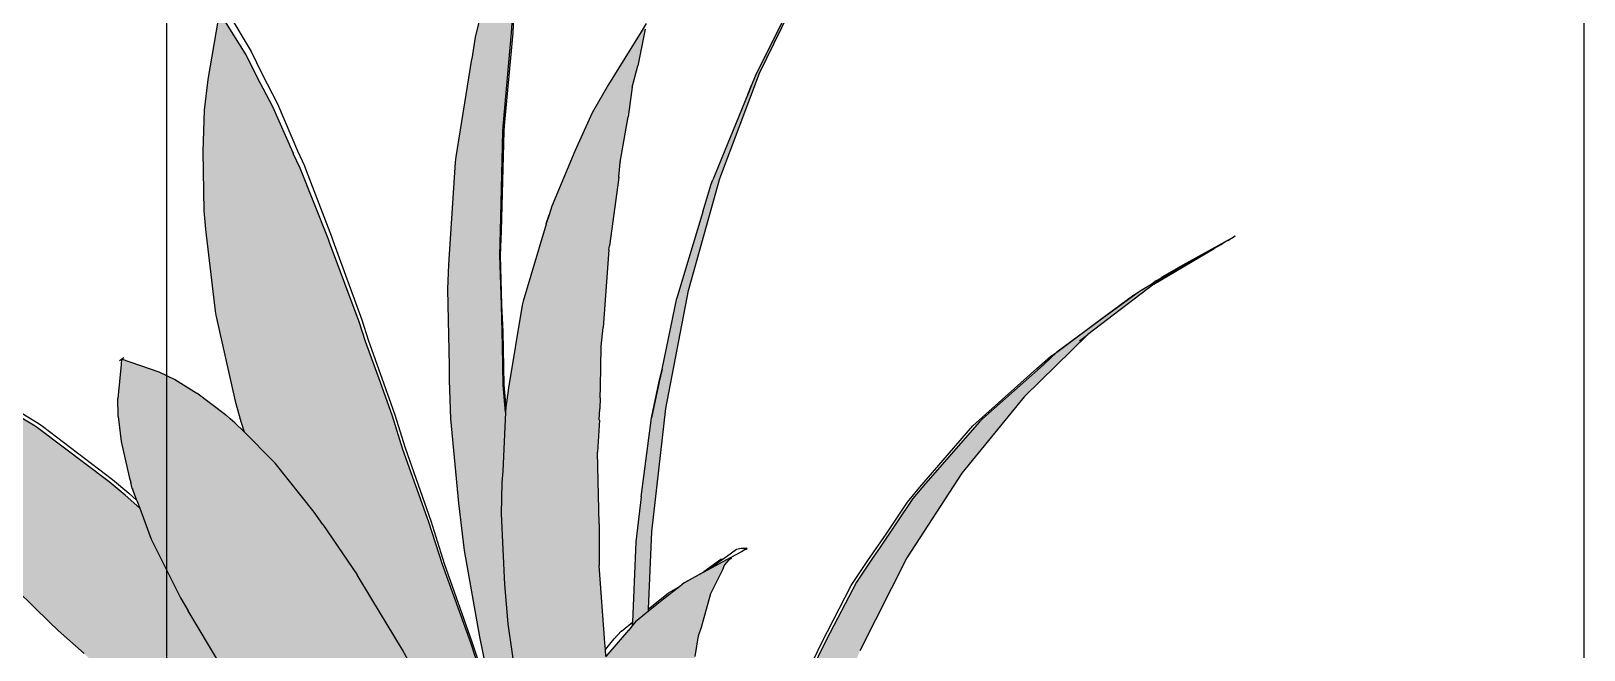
# Model space of a CAD drawing. Header units: metres. Extents: x -175 to 101, y -7 to 93.
# Drawn here: x 7.6262 to 7.7292, y 0.3097 to 0.3508 of the extents above; entities that cross this region are included whole.
import ezdxf

# ---------------------------------------------------------------- set-up
doc = ezdxf.new("R2010")
doc.units = ezdxf.units.M

# ---------------------------------------------------------------- blocks, each defined once
blk = doc.blocks.new('planta 2')
at = {"true_color": 0xffffff}
h = blk.add_hatch(color=7, dxfattribs=at)
h.dxf.hatch_style = 1
h.paths.add_polyline_path([(6.0606, 0.34076), (6.06278, 0.35035), (6.06412, 0.35543), (6.06619, 0.36432), (6.06726, 0.36831), (6.06822, 0.37242), (6.06934, 0.37744), (6.06996, 0.37982), (6.07206, 0.38959), (6.07218, 0.39007), (6.07391, 0.39887), (6.07415, 0.40078), (6.07418, 0.40083), (6.0751, 0.40671), (6.07544, 0.41073), (6.07574, 0.41359), (6.07581, 0.41869), (6.07582, 0.41957), (6.07507, 0.41874), (6.07038, 0.41358), (6.06806, 0.41073), (6.06528, 0.40672), (6.0616, 0.40076), (6.06059, 0.39885), (6.05632, 0.39006), (6.05613, 0.38959), (6.05258, 0.37983), (6.05183, 0.37743), (6.0515, 0.37619), (6.05118, 0.37769), (6.05096, 0.37837), (6.0508, 0.37892), (6.05074, 0.37908), (6.04928, 0.38307), (6.04796, 0.38577), (6.04688, 0.38754), (6.04397, 0.39123), (6.04358, 0.39071), (6.04108, 0.38754), (6.04, 0.38577), (6.03868, 0.38307), (6.0372, 0.37904), (6.037, 0.37837), (6.03678, 0.37769), (6.03678, 0.37765), (6.03646, 0.37619), (6.03625, 0.37523), (6.03542, 0.37142), (6.03537, 0.37108), (6.03459, 0.36374), (6.03453, 0.36193), (6.03432, 0.35473), (6.03441, 0.35164), (6.03459, 0.34441), (6.0349, 0.34027), (6.03542, 0.33223), (6.03588, 0.32788), (6.03644, 0.32163), (6.03678, 0.31793), (6.03721, 0.31454), (6.03868, 0.30109), (6.03878, 0.30033), (6.04055, 0.28533), (6.04108, 0.27998), (6.04163, 0.27545), (6.04175, 0.27462), (6.04188, 0.27341), (6.04234, 0.26962), (6.04262, 0.26651), (6.04372, 0.25585), (6.04384, 0.25576), (6.04398, 0.25577), (6.04428, 0.25589), (6.04427, 0.25579), (6.04469, 0.25581), (6.04481, 0.25581), (6.04853, 0.26651), (6.05182, 0.27462), (6.05345, 0.27878), (6.0586, 0.28996), (6.05889, 0.29049), (6.06384, 0.29993), (6.06525, 0.30218), (6.06807, 0.30686), (6.06912, 0.30865), (6.071, 0.31129), (6.07425, 0.31612), (6.07614, 0.31837), (6.07917, 0.32221), (6.08065, 0.32366), (6.08204, 0.32509), (6.08369, 0.32694), (6.08454, 0.32762), (6.08762, 0.33036), (6.08779, 0.33045), (6.09036, 0.33199), (6.09079, 0.3323), (6.09082, 0.33231), (6.09153, 0.33254), (6.09175, 0.3326), (6.09188, 0.33266), (6.08821, 0.33293), (6.08566, 0.33312), (6.08498, 0.33305), (6.08253, 0.33281), (6.08028, 0.33256), (6.07832, 0.33233), (6.07775, 0.33215), (6.07712, 0.33196), (6.0771, 0.33195), (6.07314, 0.33077), (6.07204, 0.33044), (6.0718, 0.33035), (6.06728, 0.32764), (6.06629, 0.32695), (6.0634, 0.32411), (6.06288, 0.32363), (6.06157, 0.3222), (6.05888, 0.31836), (6.05755, 0.31612), (6.05525, 0.31131), (6.0542, 0.30866), (6.05283, 0.30456), (6.0521, 0.30241), (6.05543, 0.31454), (6.05651, 0.31793), (6.05785, 0.32163), (6.06006, 0.32788), (6.06184, 0.33223), (6.06548, 0.34027), (6.06766, 0.34441), (6.07184, 0.35164), (6.07393, 0.35473), (6.07473, 0.35581), (6.07876, 0.36148), (6.08026, 0.36432), (6.0827, 0.36831), (6.08521, 0.37242), (6.08817, 0.37744), (6.0898, 0.37982), (6.09638, 0.38959), (6.09676, 0.39007), (6.10353, 0.39887), (6.10496, 0.40078), (6.10501, 0.40083), (6.10998, 0.40671), (6.11327, 0.41073), (6.11605, 0.41359), (6.12081, 0.41869), (6.12163, 0.41957), (6.12058, 0.41874), (6.1138, 0.41358), (6.11019, 0.41073), (6.10587, 0.40672), (6.09967, 0.40076), (6.09795, 0.39883), (6.09791, 0.39879), (6.09012, 0.39006), (6.08972, 0.38959), (6.08252, 0.37983), (6.08083, 0.37743), (6.07609, 0.36965), (6.07522, 0.36827), (6.07286, 0.36433), (6.06829, 0.35543), (6.06583, 0.35035), (6.06186, 0.34078), (6.05986, 0.33563), (6.05857, 0.33171), (6.05813, 0.33039), (6.0586, 0.33248), (6.05929, 0.33563)])
h.paths.add_polyline_path([(6.03129, 0.38959), (6.03108, 0.39007), (6.02675, 0.39887), (6.02567, 0.40078), (6.02565, 0.40083), (6.02199, 0.40671), (6.01917, 0.41073), (6.01683, 0.41359), (6.01215, 0.41869), (6.01135, 0.41957), (6.01135, 0.41874), (6.01149, 0.41358), (6.01183, 0.41073), (6.01221, 0.40672), (6.01322, 0.40076), (6.01348, 0.39883), (6.01349, 0.39879), (6.0153, 0.39006), (6.01542, 0.38959), (6.0176, 0.37983), (6.01824, 0.37743), (6.02004, 0.36965), (6.02037, 0.36827), (6.02146, 0.36433), (6.02358, 0.35543), (6.02495, 0.35035), (6.02718, 0.34078), (6.02851, 0.33563), (6.02939, 0.33171), (6.0297, 0.3303), (6.02896, 0.33248), (6.02792, 0.33563), (6.02592, 0.34076), (6.02193, 0.35035), (6.01946, 0.35543), (6.01488, 0.36432), (6.0125, 0.36831), (6.0099, 0.37242), (6.00684, 0.37744), (6.00516, 0.37982), (5.99795, 0.38959), (5.99754, 0.39007), (5.98969, 0.39887), (5.98784, 0.40085), (5.98176, 0.40671), (5.97744, 0.41073), (5.97382, 0.41359), (5.96715, 0.41869), (5.966, 0.41957), (5.96674, 0.41874), (5.97163, 0.41358), (5.97443, 0.41073), (5.97776, 0.40672), (5.98285, 0.40076), (5.98425, 0.39883), (5.98429, 0.39879), (5.99107, 0.39006), (5.99144, 0.38959), (5.99807, 0.37983), (5.99972, 0.37743), (6.00434, 0.36965), (6.00763, 0.36433), (6.00886, 0.36193), (6.00898, 0.36179), (6.00904, 0.36168), (6.01167, 0.35797), (6.01402, 0.35477), (6.01613, 0.35164), (6.0203, 0.34441), (6.02248, 0.34027), (6.02612, 0.33221), (6.02789, 0.32788), (6.02885, 0.32515), (6.03145, 0.31795), (6.03253, 0.31454), (6.03296, 0.31298), (6.03372, 0.31129), (6.03469, 0.30865), (6.03524, 0.30686), (6.03673, 0.30218), (6.03729, 0.29993), (6.03936, 0.29049), (6.03945, 0.28996), (6.04116, 0.27878), (6.04163, 0.27545), (6.04108, 0.27998), (6.04055, 0.28533), (6.03878, 0.30033), (6.03868, 0.30109), (6.03721, 0.31454), (6.03678, 0.31793), (6.03644, 0.32163), (6.03588, 0.32788), (6.03542, 0.33223), (6.0349, 0.34027), (6.03459, 0.34441), (6.03441, 0.35164), (6.03432, 0.35473), (6.03453, 0.36193), (6.03459, 0.36374), (6.0354, 0.37135), (6.03625, 0.37523), (6.03565, 0.37744), (6.0349, 0.37982)])
h.paths.add_polyline_path([(6.03032, 0.31837), (6.02777, 0.32221), (6.02653, 0.32366), (6.02504, 0.32509), (6.02326, 0.32694), (6.02233, 0.32762), (6.018, 0.33036), (6.01776, 0.33045), (6.01442, 0.3315), (6.01285, 0.33199), (6.01168, 0.3323), (6.00994, 0.33251), (6.00762, 0.3328), (6.00457, 0.33312), (6.00209, 0.33294), (5.99818, 0.33267), (5.99911, 0.33233), (5.99951, 0.33195), (6.00187, 0.33044), (6.00203, 0.33035), (6.00491, 0.32764), (6.00574, 0.32695), (6.00816, 0.32411), (6.0086, 0.32363), (6.01001, 0.3222), (6.0129, 0.31836), (6.01472, 0.31612), (6.01783, 0.31131), (6.01965, 0.30866), (6.02198, 0.30456), (6.02337, 0.30216), (6.02473, 0.29992), (6.02952, 0.29049), (6.02981, 0.28996), (6.0348, 0.27878), (6.03637, 0.27463), (6.03957, 0.26651), (6.04315, 0.25575), (6.04333, 0.25577), (6.04373, 0.25578), (6.04262, 0.26651), (6.04188, 0.27341), (6.04175, 0.27462), (6.04163, 0.27545), (6.04116, 0.27878), (6.03945, 0.28996), (6.03936, 0.29049), (6.03729, 0.29993), (6.03673, 0.30218), (6.03524, 0.30686), (6.03469, 0.30865), (6.03372, 0.31129), (6.03296, 0.31298), (6.03156, 0.31612)])
h.paths.add_polyline_path([(6.02248, 0.34027), (6.0203, 0.34441), (6.01613, 0.35164), (6.01402, 0.35477), (6.01167, 0.35797), (6.00904, 0.36168), (6.00898, 0.36179), (6.00886, 0.36193), (6.00736, 0.36372), (6.00075, 0.37108), (6.00037, 0.37142), (5.99312, 0.37769), (5.99227, 0.37837), (5.99148, 0.37904), (5.99142, 0.37904), (5.99138, 0.37908), (5.98566, 0.38305), (5.9815, 0.38577), (5.97807, 0.38754), (5.97044, 0.39123), (5.97089, 0.39071), (5.97397, 0.38753), (5.97586, 0.38577), (5.97816, 0.38307), (5.98183, 0.37908), (5.98189, 0.37904), (5.9824, 0.37837), (5.98294, 0.37766), (5.98297, 0.37762), (5.98827, 0.37142), (5.98857, 0.37108), (5.99409, 0.36374), (5.99552, 0.36193), (5.99814, 0.35797), (5.99889, 0.35689), (5.99961, 0.35581), (6.00036, 0.35473), (6.00258, 0.35164), (6.00702, 0.34441), (6.00964, 0.34027), (6.01401, 0.33223), (6.01442, 0.3315), (6.01795, 0.33038), (6.02233, 0.32762), (6.02326, 0.32694), (6.02504, 0.32509), (6.02653, 0.32366), (6.02777, 0.32221), (6.03032, 0.31837), (6.03156, 0.31612), (6.03296, 0.31298), (6.03253, 0.31454), (6.03145, 0.31795), (6.02885, 0.32515), (6.02789, 0.32788), (6.02612, 0.33221)], flags=17)
h.paths.add_polyline_path([(6.00449, 0.34027), (6.0011, 0.34441), (5.99503, 0.35164), (5.99196, 0.35477), (5.98872, 0.35797), (5.98487, 0.36193), (5.98281, 0.36372), (5.97423, 0.37108), (5.97375, 0.37142), (5.96485, 0.37769), (5.96387, 0.37837), (5.96295, 0.37904), (5.9629, 0.37904), (5.96284, 0.37908), (5.9562, 0.38305), (5.95163, 0.38577), (5.94787, 0.38754), (5.94102, 0.39071), (5.95127, 0.38577), (5.96231, 0.37904), (5.97299, 0.37108), (5.98325, 0.36193), (5.99303, 0.35164), (6.00228, 0.34027), (6.0075, 0.33281), (6.00762, 0.3328), (6.00994, 0.33251)])
h.paths.add_polyline_path([(5.99614, 0.31612), (5.9925, 0.31837), (5.98587, 0.32221), (5.98262, 0.32366), (5.97914, 0.32509), (5.97497, 0.32694), (5.9728, 0.32762), (5.96359, 0.33036), (5.96308, 0.33045), (5.95358, 0.33199), (5.95144, 0.3323), (5.95138, 0.33231), (5.94425, 0.3328), (5.93923, 0.33312), (5.93865, 0.33309), (5.93725, 0.33303), (5.9369, 0.33306), (5.93518, 0.33294), (5.9283, 0.33263), (5.93676, 0.33292), (5.93721, 0.33294), (5.94613, 0.33219), (5.94659, 0.33215), (5.94734, 0.33208), (5.94756, 0.33201), (5.94794, 0.33196), (5.94798, 0.33195), (5.95123, 0.33127), (5.95715, 0.33004), (5.96815, 0.3264), (5.97895, 0.32144), (5.98949, 0.3152), (5.9997, 0.30772), (6.00953, 0.29903), (6.01871, 0.28939), (6.02769, 0.27836), (6.03613, 0.2663), (6.0425, 0.25572), (6.04254, 0.25571), (6.04258, 0.25572), (6.04275, 0.25579), (6.0375, 0.26651), (6.03298, 0.27462), (6.03053, 0.27878), (6.02296, 0.28996), (6.02254, 0.29049), (6.01466, 0.29993), (6.01245, 0.30218), (6.00753, 0.30686), (6.0057, 0.30865), (6.00245, 0.31129)])
h.paths.add_polyline_path([(6.08852, 0.3077), (6.09879, 0.31517), (6.10938, 0.32141), (6.12024, 0.32635), (6.13131, 0.32999), (6.14161, 0.33212), (6.1514, 0.33294), (6.15966, 0.33263), (6.15379, 0.33293), (6.1516, 0.33303), (6.15106, 0.33306), (6.14973, 0.33312), (6.14931, 0.33309), (6.1447, 0.33281), (6.13742, 0.33233), (6.13533, 0.33196), (6.13528, 0.33195), (6.12577, 0.33044), (6.12528, 0.33035), (6.116, 0.32764), (6.11378, 0.32695), (6.10727, 0.32411), (6.10609, 0.32363), (6.10283, 0.3222), (6.09612, 0.31836), (6.09244, 0.31612), (6.08607, 0.31131), (6.08277, 0.30866), (6.0785, 0.30456), (6.07594, 0.30216), (6.07372, 0.29992), (6.06573, 0.29049), (6.0653, 0.28996), (6.05762, 0.27878), (6.05514, 0.27463), (6.05055, 0.26651), (6.04524, 0.25581), (6.04549, 0.25581), (6.05187, 0.2663), (6.06036, 0.27835), (6.0694, 0.28937), (6.07864, 0.29901)])
h.paths.add_polyline_path([(6.08094, 0.34441), (6.08536, 0.35164), (6.0876, 0.35473), (6.0876, 0.35477), (6.08835, 0.35581), (6.08907, 0.35689), (6.08982, 0.35797), (6.09246, 0.36193), (6.09387, 0.36372), (6.09938, 0.37108), (6.09969, 0.37142), (6.10499, 0.37762), (6.10502, 0.37769), (6.10556, 0.37837), (6.10609, 0.37904), (6.10613, 0.37908), (6.1098, 0.38305), (6.1121, 0.38577), (6.11399, 0.38754), (6.11706, 0.39071), (6.11754, 0.39123), (6.1165, 0.39071), (6.10989, 0.38753), (6.10646, 0.38577), (6.1023, 0.38307), (6.09648, 0.37904), (6.09569, 0.37837), (6.09484, 0.37766), (6.09481, 0.37762), (6.08759, 0.37142), (6.08722, 0.37108), (6.0806, 0.36374), (6.07908, 0.36193), (6.07876, 0.36148), (6.07473, 0.35581), (6.07393, 0.35473), (6.07184, 0.35164), (6.06766, 0.34441), (6.06548, 0.34027), (6.06184, 0.33223), (6.06006, 0.32788), (6.05785, 0.32163), (6.05651, 0.31793), (6.05543, 0.31454), (6.0521, 0.30241), (6.05283, 0.30456), (6.0542, 0.30866), (6.05525, 0.31131), (6.05755, 0.31612), (6.05888, 0.31836), (6.06157, 0.3222), (6.06288, 0.32363), (6.0634, 0.32411), (6.06629, 0.32695), (6.06728, 0.32764), (6.0718, 0.33035), (6.07204, 0.33044), (6.07314, 0.33077), (6.07355, 0.3315), (6.07395, 0.33221), (6.07832, 0.34027)], flags=17)
h.paths.add_polyline_path([(6.08568, 0.34027), (6.09493, 0.35164), (6.10471, 0.36193), (6.11497, 0.37108), (6.12565, 0.37904), (6.13669, 0.38577), (6.14694, 0.39071), (6.14009, 0.38753), (6.13633, 0.38577), (6.13625, 0.38573), (6.13176, 0.38307), (6.12501, 0.37904), (6.12408, 0.37837), (6.12311, 0.37766), (6.12306, 0.37762), (6.11421, 0.37142), (6.11373, 0.37108), (6.11114, 0.36886), (6.10515, 0.36374), (6.10306, 0.36193), (6.09709, 0.35581), (6.096, 0.35473), (6.09293, 0.35164), (6.08686, 0.34441), (6.08346, 0.34027), (6.078, 0.33251), (6.0778, 0.33223), (6.07775, 0.33215), (6.07832, 0.33233), (6.08028, 0.33256), (6.08046, 0.33281)])
for p, q in [((6.07507, 0.41874), (6.07038, 0.41358)), ((6.07574, 0.41359), (6.07581, 0.41869)), ((6.07661, 0.41874), (6.07647, 0.41358)), ((6.07038, 0.41358), (6.06806, 0.41073)), ((6.07544, 0.41073), (6.07574, 0.41359)), ((6.07647, 0.41358), (6.07613, 0.41073)), ((6.06806, 0.41073), (6.06528, 0.40672)), ((6.0751, 0.40671), (6.07544, 0.41073)), ((6.07613, 0.41073), (6.07575, 0.40672)), ((6.06528, 0.40672), (6.0616, 0.40076)), ((6.07418, 0.40083), (6.0751, 0.40671)), ((6.07575, 0.40672), (6.07474, 0.40076)), ((6.10587, 0.40672), (6.09967, 0.40076)), ((6.0616, 0.40076), (6.06058, 0.39883)), ((6.07391, 0.39887), (6.07415, 0.40078)), ((6.07418, 0.40083), (6.07415, 0.40078)), ((6.07417, 0.40077), (6.07418, 0.40083)), ((6.07474, 0.40076), (6.07447, 0.39883)), ((6.09967, 0.40076), (6.09795, 0.39883)), ((6.10353, 0.39887), (6.10496, 0.40078)), ((6.10511, 0.40076), (6.10371, 0.39883)), ((6.03108, 0.39007), (6.02675, 0.39887)), ((6.0274, 0.39879), (6.03163, 0.39006)), ((6.06056, 0.39879), (6.05632, 0.39006)), ((6.06058, 0.39883), (6.06056, 0.39879)), ((6.07218, 0.39007), (6.07391, 0.39887)), ((6.07447, 0.39879), (6.07266, 0.39006)), ((6.07447, 0.39883), (6.07447, 0.39879)), ((6.09791, 0.39879), (6.09012, 0.39006)), ((6.09676, 0.39007), (6.10353, 0.39887)), ((6.10367, 0.39879), (6.09689, 0.39006)), ((6.09795, 0.39883), (6.09791, 0.39879)), ((6.10371, 0.39883), (6.10367, 0.39879)), ((6.04358, 0.39071), (6.04108, 0.38754)), ((6.04397, 0.39123), (6.04358, 0.39071)), ((6.04369, 0.39123), (6.04397, 0.39123)), ((6.04688, 0.38754), (6.04397, 0.39123)), ((6.04427, 0.39123), (6.04399, 0.39123)), ((6.1165, 0.39071), (6.10989, 0.38753)), ((6.11706, 0.39071), (6.11399, 0.38754)), ((6.11754, 0.39123), (6.1165, 0.39071)), ((6.03129, 0.38959), (6.03108, 0.39007)), ((6.0349, 0.37982), (6.03129, 0.38959)), ((6.03163, 0.39006), (6.03183, 0.38959)), ((6.03183, 0.38959), (6.03538, 0.37983)), ((6.05613, 0.38959), (6.05258, 0.37983)), ((6.05632, 0.39006), (6.05613, 0.38959)), ((6.06996, 0.37982), (6.07206, 0.38959)), ((6.07254, 0.38959), (6.07036, 0.37983)), ((6.07206, 0.38959), (6.07218, 0.39007)), ((6.07266, 0.39006), (6.07254, 0.38959)), ((6.08972, 0.38959), (6.08252, 0.37983)), ((6.09012, 0.39006), (6.08972, 0.38959)), ((6.0898, 0.37982), (6.09638, 0.38959)), ((6.09652, 0.38959), (6.08989, 0.37983)), ((6.09638, 0.38959), (6.09676, 0.39007)), ((6.09689, 0.39006), (6.09652, 0.38959)), ((6.04, 0.38577), (6.04108, 0.38754)), ((6.04796, 0.38577), (6.04688, 0.38754)), ((6.10989, 0.38753), (6.10646, 0.38577)), ((6.1121, 0.38577), (6.11399, 0.38754)), ((6.03997, 0.38573), (6.03868, 0.38307)), ((6.03997, 0.38573), (6.04, 0.38577)), ((6.04799, 0.38573), (6.04796, 0.38577)), ((6.04799, 0.38573), (6.04928, 0.38307)), ((6.10646, 0.38577), (6.1023, 0.38307)), ((6.1121, 0.38577), (6.1098, 0.38305)), ((6.12565, 0.37904), (6.13669, 0.38577)), ((6.03868, 0.38307), (6.0372, 0.37904)), ((6.05074, 0.37908), (6.04928, 0.38307)), ((6.1023, 0.38307), (6.09648, 0.37904)), ((6.10613, 0.37908), (6.1098, 0.38305)), ((6.13176, 0.38307), (6.12501, 0.37904)), ((6.03565, 0.37744), (6.0349, 0.37982)), ((6.03538, 0.37983), (6.03612, 0.37743)), ((6.05258, 0.37983), (6.05183, 0.37743)), ((6.06934, 0.37744), (6.06996, 0.37982)), ((6.07036, 0.37983), (6.06972, 0.37743)), ((6.08252, 0.37983), (6.08083, 0.37743)), ((6.08817, 0.37744), (6.0898, 0.37982)), ((6.08989, 0.37983), (6.08823, 0.37743)), ((6.03678, 0.37769), (6.037, 0.37837)), ((6.0372, 0.37904), (6.037, 0.37837)), ((6.05074, 0.37908), (6.05073, 0.37904)), ((6.05074, 0.37908), (6.05076, 0.37904)), ((6.05075, 0.37904), (6.05074, 0.37908)), ((6.05076, 0.37904), (6.05096, 0.37837)), ((6.05118, 0.37769), (6.05096, 0.37837)), ((6.09484, 0.37769), (6.09569, 0.37837)), ((6.09569, 0.37837), (6.09484, 0.37766)), ((6.09648, 0.37904), (6.09569, 0.37837)), ((6.10502, 0.37769), (6.10556, 0.37837)), ((6.10556, 0.37837), (6.10609, 0.37904)), ((6.10613, 0.37908), (6.10609, 0.37904)), ((6.1061, 0.37904), (6.10613, 0.37908)), ((6.11497, 0.37108), (6.12565, 0.37904)), ((6.12311, 0.37769), (6.12408, 0.37837)), ((6.12408, 0.37837), (6.12311, 0.37766)), ((6.12501, 0.37904), (6.12408, 0.37837)), ((6.01824, 0.37743), (6.02004, 0.36965)), ((6.03625, 0.37523), (6.03565, 0.37744)), ((6.03612, 0.37743), (6.03646, 0.37619)), ((6.03646, 0.37619), (6.03625, 0.37523)), ((6.03646, 0.37619), (6.03678, 0.37762)), ((6.03678, 0.37762), (6.03678, 0.37769)), ((6.03678, 0.37769), (6.03678, 0.37766)), ((6.03678, 0.37766), (6.03678, 0.37762)), ((6.0515, 0.37619), (6.05118, 0.37769)), ((6.05183, 0.37743), (6.0515, 0.37619)), ((6.05254, 0.37142), (6.0515, 0.37619)), ((6.06972, 0.37743), (6.06792, 0.36965)), ((6.06822, 0.37242), (6.06934, 0.37744)), ((6.08083, 0.37743), (6.07609, 0.36965)), ((6.08521, 0.37242), (6.08817, 0.37744)), ((6.08823, 0.37743), (6.08521, 0.37242)), ((6.09481, 0.37762), (6.08759, 0.37142)), ((6.09484, 0.37766), (6.09481, 0.37762)), ((6.09484, 0.37766), (6.09484, 0.37769)), ((6.10499, 0.37762), (6.09969, 0.37142)), ((6.10499, 0.37762), (6.10502, 0.37769)), ((6.10502, 0.37766), (6.10499, 0.37762)), ((6.10502, 0.37769), (6.10502, 0.37766)), ((6.12306, 0.37762), (6.11421, 0.37142)), ((6.12311, 0.37766), (6.12306, 0.37762)), ((6.12311, 0.37766), (6.12311, 0.37769)), ((6.03625, 0.37523), (6.03542, 0.37142)), ((6.06726, 0.36831), (6.06822, 0.37242)), ((6.0827, 0.36831), (6.08521, 0.37242)), ((6.08521, 0.37242), (6.08362, 0.36965)), ((6.03537, 0.37108), (6.03459, 0.36374)), ((6.03542, 0.37142), (6.03537, 0.37108)), ((6.05259, 0.37108), (6.05254, 0.37142)), ((6.05337, 0.36372), (6.05259, 0.37108)), ((6.08722, 0.37108), (6.0806, 0.36374)), ((6.08759, 0.37142), (6.08722, 0.37108)), ((6.09938, 0.37108), (6.09387, 0.36372)), ((6.09938, 0.37108), (6.09969, 0.37142)), ((6.10471, 0.36193), (6.11497, 0.37108)), ((6.11114, 0.36886), (6.11373, 0.37108)), ((6.11373, 0.37108), (6.11421, 0.37142)), ((6.02004, 0.36965), (6.02037, 0.36827)), ((6.06792, 0.36965), (6.06759, 0.36827)), ((6.07609, 0.36965), (6.07522, 0.36827)), ((6.08362, 0.36965), (6.08033, 0.36433)), ((6.11114, 0.36886), (6.10515, 0.36374)), ((6.02037, 0.36827), (6.02146, 0.36433)), ((6.06619, 0.36432), (6.06726, 0.36831)), ((6.06759, 0.36827), (6.0665, 0.36433)), ((6.07522, 0.36827), (6.07286, 0.36433)), ((6.08026, 0.36432), (6.0827, 0.36831)), ((6.03459, 0.36374), (6.03453, 0.36193)), ((6.05343, 0.36193), (6.05337, 0.36372)), ((6.06412, 0.35543), (6.06619, 0.36432)), ((6.0665, 0.36433), (6.06438, 0.35543)), ((6.07286, 0.36433), (6.06829, 0.35543)), ((6.07876, 0.36148), (6.08026, 0.36432)), ((6.08033, 0.36433), (6.07908, 0.36193)), ((6.0806, 0.36374), (6.07908, 0.36193)), ((6.09246, 0.36193), (6.09387, 0.36372)), ((6.10515, 0.36374), (6.10306, 0.36193)), ((6.03432, 0.35473), (6.03453, 0.36193)), ((6.05343, 0.36193), (6.05364, 0.35477)), ((6.07876, 0.36148), (6.07473, 0.35581)), ((6.07908, 0.36193), (6.07876, 0.36148)), ((6.08982, 0.35797), (6.09246, 0.36193)), ((6.09493, 0.35164), (6.10471, 0.36193)), ((6.09709, 0.35581), (6.10306, 0.36193)), ((6.08907, 0.35689), (6.08982, 0.35797)), ((6.08907, 0.35689), (6.08835, 0.35581)), ((6.05355, 0.35164), (6.05364, 0.35477)), ((6.06278, 0.35035), (6.06412, 0.35543)), ((6.06438, 0.35543), (6.06301, 0.35035)), ((6.06829, 0.35543), (6.06583, 0.35035)), ((6.07393, 0.35473), (6.07184, 0.35164)), ((6.07473, 0.35581), (6.07393, 0.35473)), ((6.0876, 0.35473), (6.08536, 0.35164)), ((6.0876, 0.35477), (6.08835, 0.35581)), ((6.0876, 0.35473), (6.0876, 0.35477)), ((6.09293, 0.35164), (6.096, 0.35477)), ((6.096, 0.35473), (6.09293, 0.35164)), ((6.09709, 0.35581), (6.096, 0.35473)), ((6.096, 0.35477), (6.09709, 0.35581)), ((6.05337, 0.34441), (6.05355, 0.35164)), ((6.0606, 0.34076), (6.06278, 0.35035)), ((6.06301, 0.35035), (6.06078, 0.34078)), ((6.06583, 0.35035), (6.06186, 0.34078)), ((6.07184, 0.35164), (6.06766, 0.34441)), ((6.08094, 0.34441), (6.08536, 0.35164)), ((6.08568, 0.34027), (6.09493, 0.35164)), ((6.08686, 0.34441), (6.09293, 0.35164)), ((6.05306, 0.34027), (6.05337, 0.34441)), ((6.06766, 0.34441), (6.06548, 0.34027)), ((6.08094, 0.34441), (6.07832, 0.34027)), ((6.08686, 0.34441), (6.08346, 0.34027)), ((6.05929, 0.33563), (6.0606, 0.34076)), ((6.06078, 0.34078), (6.05945, 0.33563)), ((6.06186, 0.34078), (6.05986, 0.33563)), ((6.06548, 0.34027), (6.06184, 0.33223)), ((6.07395, 0.33221), (6.07832, 0.34027)), ((6.08346, 0.34027), (6.078, 0.33251)), ((6.08046, 0.33281), (6.08568, 0.34027)), ((6.07355, 0.3315), (6.07395, 0.33221)), ((6.07355, 0.3315), (6.07511, 0.33199)), ((6.07511, 0.33199), (6.0763, 0.33231)), ((6.0763, 0.33231), (6.07634, 0.33231)), ((6.07634, 0.33231), (6.078, 0.33251)), ((6.07775, 0.33215), (6.07712, 0.33196)), ((6.07832, 0.33233), (6.07775, 0.33215)), ((6.0778, 0.33223), (6.07775, 0.33215)), ((6.078, 0.33251), (6.0778, 0.33223)), ((6.08028, 0.33256), (6.07832, 0.33233)), ((6.08028, 0.33256), (6.08046, 0.33281)), ((6.08253, 0.33281), (6.08028, 0.33256)), ((6.08046, 0.33281), (6.08339, 0.33312)), ((6.08498, 0.33305), (6.08253, 0.33281)), ((6.08498, 0.33305), (6.08339, 0.33312)), ((6.08566, 0.33312), (6.08498, 0.33305)), ((6.08821, 0.33293), (6.08566, 0.33312)), ((6.08566, 0.33312), (6.08831, 0.33298)), ((6.08779, 0.33045), (6.09036, 0.33199)), ((6.09188, 0.33266), (6.08821, 0.33293)), ((6.09079, 0.33312), (6.08831, 0.33298)), ((6.08831, 0.33298), (6.08913, 0.33294)), ((6.08913, 0.33294), (6.09057, 0.33301)), ((6.09036, 0.33199), (6.09079, 0.3323)), ((6.09079, 0.33312), (6.09057, 0.33301)), ((6.09057, 0.33301), (6.09101, 0.33303)), ((6.09101, 0.33303), (6.09079, 0.33312)), ((6.09082, 0.33231), (6.09079, 0.3323)), ((6.09082, 0.33231), (6.09153, 0.33254)), ((6.09101, 0.33303), (6.09299, 0.33312)), ((6.09153, 0.33254), (6.09159, 0.33256)), ((6.09163, 0.33254), (6.09159, 0.33256)), ((6.09163, 0.33254), (6.09188, 0.33266)), ((6.09192, 0.33252), (6.09165, 0.33254)), ((6.09331, 0.33256), (6.09188, 0.33266)), ((6.09299, 0.33312), (6.09354, 0.33294)), ((6.09412, 0.33254), (6.09331, 0.33256)), ((6.09354, 0.33294), (6.09412, 0.33254)), ((6.09386, 0.33252), (6.0941, 0.33254)), ((6.12488, 0.33045), (6.13438, 0.33199)), ((6.14161, 0.33212), (6.13131, 0.32999)), ((6.13438, 0.33199), (6.13652, 0.3323)), ((6.13742, 0.33233), (6.13533, 0.33196)), ((6.13651, 0.33231), (6.13658, 0.33231)), ((6.13658, 0.33231), (6.13652, 0.3323)), ((6.13658, 0.33231), (6.13742, 0.33233)), ((6.1447, 0.33281), (6.13742, 0.33233)), ((6.13742, 0.33233), (6.14371, 0.3328)), ((6.1404, 0.33201), (6.14161, 0.33212)), ((6.1514, 0.33294), (6.14161, 0.33212)), ((6.14371, 0.3328), (6.14873, 0.33312)), ((6.14931, 0.33309), (6.1447, 0.33281)), ((6.14873, 0.33312), (6.14931, 0.33309)), ((6.14973, 0.33312), (6.14931, 0.33309)), ((6.15106, 0.33306), (6.14973, 0.33312)), ((6.15186, 0.33312), (6.15106, 0.33306)), ((6.1516, 0.33303), (6.15106, 0.33306)), ((6.1514, 0.33294), (6.15966, 0.33263)), ((6.1516, 0.33303), (6.15234, 0.33309)), ((6.15379, 0.33293), (6.1516, 0.33303)), ((6.15234, 0.33309), (6.15186, 0.33312)), ((6.15234, 0.33309), (6.15271, 0.33312)), ((6.15271, 0.33312), (6.15595, 0.33294)), ((6.15966, 0.33263), (6.15379, 0.33293)), ((6.15595, 0.33294), (6.16254, 0.33254)), ((6.16065, 0.33256), (6.15966, 0.33263)), ((6.16136, 0.33256), (6.16065, 0.33256)), ((6.16151, 0.33254), (6.16136, 0.33256)), ((6.16254, 0.33254), (6.16151, 0.33254)), ((6.16166, 0.33252), (6.16152, 0.33254)), ((6.16246, 0.33252), (6.16254, 0.33254)), ((6.0771, 0.33195), (6.07314, 0.33077)), ((6.07314, 0.33077), (6.07355, 0.3315)), ((6.07712, 0.33196), (6.0771, 0.33195)), ((6.08454, 0.32762), (6.08762, 0.33036)), ((6.08762, 0.33036), (6.08779, 0.33045)), ((6.11516, 0.32762), (6.12437, 0.33036)), ((6.12528, 0.33035), (6.116, 0.32764)), ((6.12437, 0.33036), (6.12488, 0.33045)), ((6.12577, 0.33044), (6.12528, 0.33035)), ((6.13528, 0.33195), (6.12577, 0.33044)), ((6.13533, 0.33196), (6.13528, 0.33195)), ((6.13131, 0.32999), (6.12024, 0.32635)), ((6.08204, 0.32509), (6.08369, 0.32694)), ((6.08369, 0.32694), (6.08454, 0.32762)), ((6.11378, 0.32695), (6.10727, 0.32411)), ((6.10882, 0.32509), (6.11299, 0.32694)), ((6.11299, 0.32694), (6.11516, 0.32762)), ((6.116, 0.32764), (6.11378, 0.32695)), ((6.10534, 0.32366), (6.10882, 0.32509)), ((6.12024, 0.32635), (6.10938, 0.32141)), ((6.10209, 0.32221), (6.10534, 0.32366)), ((6.10609, 0.32363), (6.10283, 0.3222)), ((6.10727, 0.32411), (6.10609, 0.32363)), ((6.09546, 0.31837), (6.10209, 0.32221)), ((6.10283, 0.3222), (6.09612, 0.31836)), ((6.10938, 0.32141), (6.09879, 0.31517)), ((6.09182, 0.31612), (6.09546, 0.31837)), ((6.09612, 0.31836), (6.09244, 0.31612))]:
    blk.add_line(p, q)

msp = doc.modelspace()

# ---------------------------------------------------------------- linework, layer by layer
for p, q in [((7.63517, -0.18622), (7.63517, 1.73771)), ((7.72918, 1.73755), (7.72922, -0.18622))]:
    msp.add_line(p, q)

# ---------------------------------------------------------------- block references
at = {"xscale": 0.5619405081853386, "yscale": 0.5619405081853386, "zscale": 0.5619405081853386, "rotation": 32.64801757111652}
msp.add_blockref('planta 2', (4.89104, -1.68838), dxfattribs=at)

doc.saveas('drawing.dxf')
